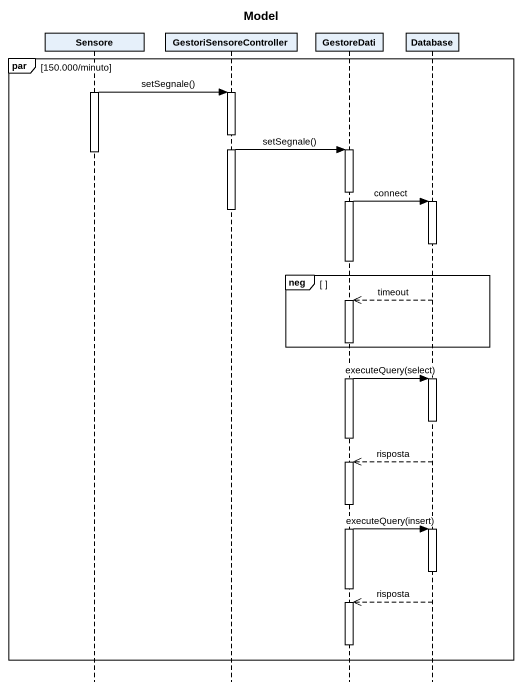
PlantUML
@startuml
title Model
hide footbox
participant Sensore
participant GestoriSensoreController
participant GestoreDati
participant "Database" as Database_

par 150.000/minuto
  activate Sensore
  Sensore -> GestoriSensoreController : setSegnale()
  activate GestoriSensoreController
  GestoriSensoreController -> GestoreDati : setSegnale()
  activate GestoreDati
  deactivate Sensore
  GestoreDati -> Database_ : connect
  activate Database_
  deactivate GestoriSensoreController
  deactivate Database_
  deactivate GestoreDati
  group neg [ ]
    Database_ -->> GestoreDati : timeout
    activate GestoreDati
  end
  GestoreDati -> Database_ : executeQuery(select)
  activate Database_
  deactivate Database_
  deactivate GestoreDati
  Database_ -->> GestoreDati : risposta
  activate GestoreDati
  GestoreDati -> Database_ : executeQuery(insert)
  activate Database_
  deactivate Database_
  deactivate GestoreDati
  Database_ -->> GestoreDati : risposta
  activate GestoreDati
  deactivate GestoreDati
end
@enduml
